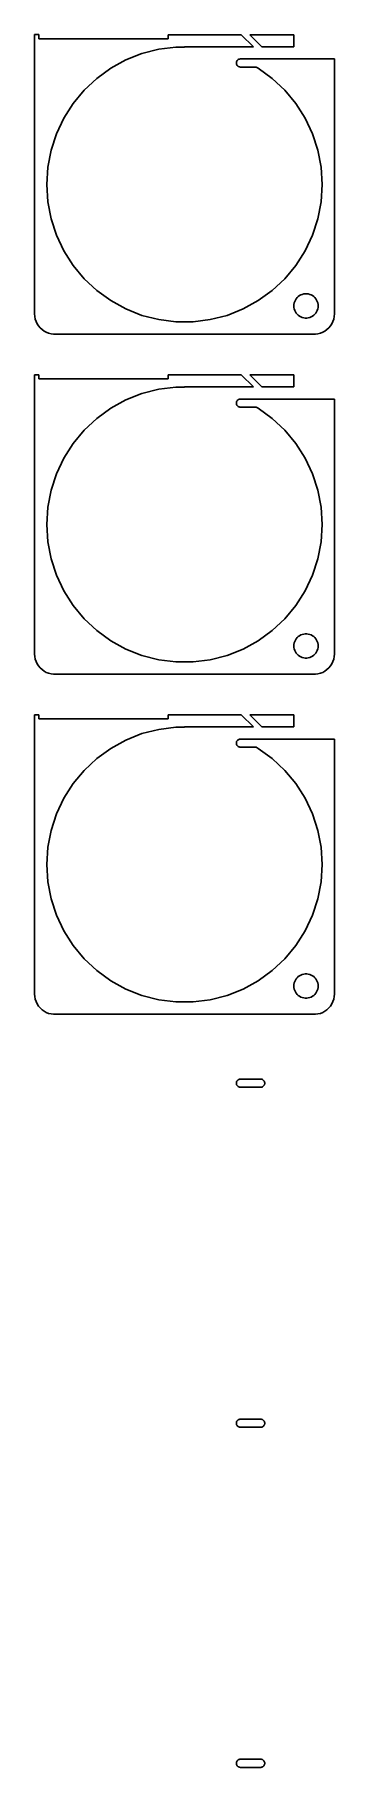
# Model space of a CAD drawing. Header units: metres. Extents: x -37 to 37, y 29 to 457.
import ezdxf

# ---------------------------------------------------------------- set-up
doc = ezdxf.new("R2010")
doc.units = ezdxf.units.M

msp = doc.modelspace()

# ---------------------------------------------------------------- linework, layer by layer
for p, q in [((-36, 457), (-37, 457)), ((-37, 457), (-37, 388)), ((-36, 456), (-36, 457)), ((-4, 456), (-36, 456)), ((-6.371, 453.398), (-2.1349, 453.933)), ((14.0099, 456.99), (-4, 456.99)), ((-4, 456.99), (-4, 456)), ((-2.1349, 453.933), (0, 453.933)), ((0, 453.933), (0, 454)), ((0, 454), (17, 454)), ((17, 454), (14.0099, 456.99)), ((27, 456.99), (16.1312, 456.99)), ((16.1312, 456.99), (19.1213, 454)), ((19.1213, 454), (27, 454)), ((27, 454), (27, 456.99)), ((-18.2181, 448.707), (-14.4765, 450.764)), ((-14.4765, 450.764), (-10.5066, 452.336)), ((-10.5066, 452.336), (-6.371, 453.398)), ((12.8189, 450.125), (12.811, 450)), ((12.811, 450), (12.8189, 449.875)), ((12.8424, 450.249), (12.8189, 450.125)), ((12.8189, 449.875), (12.8424, 449.751)), ((12.8812, 450.368), (12.8424, 450.249)), ((12.8424, 449.751), (12.8812, 449.632)), ((12.9347, 450.482), (12.8812, 450.368)), ((12.8812, 449.632), (12.9347, 449.518)), ((13.002, 450.588), (12.9347, 450.482)), ((12.9347, 449.518), (13.002, 449.412)), ((13.082, 450.685), (13.002, 450.588)), ((13.002, 449.412), (13.082, 449.315)), ((13.1736, 450.771), (13.082, 450.685)), ((13.2752, 450.844), (13.1736, 450.771)), ((13.3852, 450.905), (13.2752, 450.844)), ((13.502, 450.951), (13.3852, 450.905)), ((13.6236, 450.982), (13.502, 450.951)), ((13.7482, 450.998), (13.6236, 450.982)), ((14.561, 450.998), (13.7482, 450.998)), ((37, 451), (14.561, 451)), ((14.561, 451), (14.561, 450.998)), ((37, 388), (37, 451)), ((-24.7849, 443.275), (-21.6724, 446.197)), ((-21.6724, 446.197), (-18.2181, 448.707)), ((13.082, 449.315), (13.1736, 449.229)), ((13.1736, 449.229), (13.2752, 449.156)), ((13.2752, 449.156), (13.3852, 449.095)), ((13.3852, 449.095), (13.502, 449.049)), ((13.502, 449.049), (13.6236, 449.018)), ((13.6236, 449.018), (13.7482, 449.002)), ((13.7482, 449.002), (17.6818, 449.002)), ((17.6818, 449.002), (18.2181, 448.707)), ((18.2181, 448.707), (21.6724, 446.197)), ((21.6724, 446.197), (24.7849, 443.275)), ((-27.5066, 439.985), (-24.7849, 443.275)), ((24.7849, 443.275), (27.5066, 439.985)), ((-29.7944, 436.38), (-27.5066, 439.985)), ((27.5066, 439.985), (29.7944, 436.38)), ((-32.9318, 428.455), (-31.6124, 432.516)), ((-31.6124, 432.516), (-29.7944, 436.38)), ((29.7944, 436.38), (31.6124, 432.516)), ((31.6124, 432.516), (32.9318, 428.455)), ((-33.7319, 424.261), (-32.9318, 428.455)), ((32.9318, 428.455), (33.7319, 424.261)), ((-34, 420), (-33.7319, 424.261)), ((33.7319, 424.261), (34, 420)), ((-33.7319, 415.739), (-34, 420)), ((34, 420), (33.7319, 415.739)), ((-32.9318, 411.545), (-33.7319, 415.739)), ((33.7319, 415.739), (32.9318, 411.545)), ((-31.6124, 407.484), (-32.9318, 411.545)), ((32.9318, 411.545), (31.6124, 407.484)), ((-29.7944, 403.62), (-31.6124, 407.484)), ((31.6124, 407.484), (29.7944, 403.62)), ((-27.5066, 400.015), (-29.7944, 403.62)), ((29.7944, 403.62), (27.5066, 400.015)), ((-24.7849, 396.725), (-27.5066, 400.015)), ((27.5066, 400.015), (24.7849, 396.725)), ((-21.6724, 393.803), (-24.7849, 396.725)), ((-18.2181, 391.293), (-21.6724, 393.803)), ((21.6724, 393.803), (18.2181, 391.293)), ((24.7849, 396.725), (21.6724, 393.803)), ((-14.4765, 389.236), (-18.2181, 391.293)), ((18.2181, 391.293), (14.4765, 389.236)), ((27, 390), (27.0237, 390.376)), ((27.0237, 389.624), (27, 390)), ((27.0237, 390.376), (27.0942, 390.746)), ((27.0942, 389.254), (27.0237, 389.624)), ((27.0942, 390.746), (27.2107, 391.104)), ((27.2107, 391.104), (27.3711, 391.445)), ((27.3711, 391.445), (27.5729, 391.763)), ((27.5729, 391.763), (27.8131, 392.054)), ((27.8131, 392.054), (28.0877, 392.312)), ((28.0877, 392.312), (28.3925, 392.533)), ((28.3925, 392.533), (28.7227, 392.714)), ((28.7227, 392.714), (29.0729, 392.853)), ((29.0729, 392.853), (29.4379, 392.947)), ((29.4379, 392.947), (29.8116, 392.994)), ((29.8116, 392.994), (30.1884, 392.994)), ((30.1884, 392.994), (30.5621, 392.947)), ((30.5621, 392.947), (30.927, 392.853)), ((30.927, 392.853), (31.2773, 392.714)), ((31.2773, 392.714), (31.6075, 392.533)), ((31.6075, 392.533), (31.9123, 392.312)), ((31.9123, 392.312), (32.1869, 392.054)), ((32.1869, 392.054), (32.427, 391.763)), ((32.427, 391.763), (32.6289, 391.445)), ((32.6289, 391.445), (32.7893, 391.104)), ((32.7893, 391.104), (32.9057, 390.746)), ((32.9057, 390.746), (32.9763, 390.376)), ((32.9763, 389.624), (32.9057, 389.254)), ((32.9763, 390.376), (33, 390)), ((33, 390), (32.9763, 389.624)), ((-37, 388), (-36.9606, 387.373)), ((-36.9606, 387.373), (-36.8429, 386.757)), ((-36.8429, 386.757), (-36.6489, 386.159)), ((-36.6489, 386.159), (-36.3815, 385.591)), ((-36.3815, 385.591), (-36.0451, 385.061)), ((-10.5066, 387.664), (-14.4765, 389.236)), ((-6.371, 386.602), (-10.5066, 387.664)), ((-2.1349, 386.067), (-6.371, 386.602)), ((2.1349, 386.067), (-2.1349, 386.067)), ((6.371, 386.602), (2.1349, 386.067)), ((10.5066, 387.664), (6.371, 386.602)), ((14.4765, 389.236), (10.5066, 387.664)), ((27.2107, 388.896), (27.0942, 389.254)), ((27.3711, 388.555), (27.2107, 388.896)), ((27.5729, 388.237), (27.3711, 388.555)), ((27.8131, 387.946), (27.5729, 388.237)), ((28.0877, 387.688), (27.8131, 387.946)), ((28.3925, 387.467), (28.0877, 387.688)), ((28.7227, 387.286), (28.3925, 387.467)), ((29.0729, 387.147), (28.7227, 387.286)), ((29.4379, 387.053), (29.0729, 387.147)), ((29.8116, 387.006), (29.4379, 387.053)), ((30.1884, 387.006), (29.8116, 387.006)), ((30.5621, 387.053), (30.1884, 387.006)), ((30.927, 387.147), (30.5621, 387.053)), ((31.2773, 387.286), (30.927, 387.147)), ((31.6075, 387.467), (31.2773, 387.286)), ((31.9123, 387.688), (31.6075, 387.467)), ((32.1869, 387.946), (31.9123, 387.688)), ((32.427, 388.237), (32.1869, 387.946)), ((32.6289, 388.555), (32.427, 388.237)), ((32.7893, 388.896), (32.6289, 388.555)), ((32.9057, 389.254), (32.7893, 388.896)), ((36.0451, 385.061), (36.3815, 385.591)), ((36.3815, 385.591), (36.6489, 386.159)), ((36.6489, 386.159), (36.8429, 386.757)), ((36.8429, 386.757), (36.9606, 387.373)), ((36.9606, 387.373), (37, 388)), ((-36.0451, 385.061), (-35.6448, 384.577)), ((-35.6448, 384.577), (-35.1871, 384.147)), ((-35.1871, 384.147), (-34.6791, 383.778)), ((-34.6791, 383.778), (-34.1289, 383.476)), ((-34.1289, 383.476), (-33.5451, 383.245)), ((-33.5451, 383.245), (-32.9369, 383.089)), ((-32.9369, 383.089), (-32.3139, 383.01)), ((-32.3139, 383.01), (32.3139, 383.01)), ((32.3139, 383.01), (32.9369, 383.089)), ((32.9369, 383.089), (33.5451, 383.245)), ((33.5451, 383.245), (34.1289, 383.476)), ((34.1289, 383.476), (34.6791, 383.778)), ((34.6791, 383.778), (35.1871, 384.147)), ((35.1871, 384.147), (35.6448, 384.577)), ((35.6448, 384.577), (36.0451, 385.061)), ((-36, 373), (-37, 373)), ((-37, 373), (-37, 304)), ((-36, 372), (-36, 373)), ((14.0099, 372.99), (-4, 372.99)), ((-4, 372.99), (-4, 372)), ((17, 370), (14.0099, 372.99)), ((27, 372.99), (16.1312, 372.99)), ((16.1312, 372.99), (19.1213, 370)), ((27, 370), (27, 372.99)), ((-4, 372), (-36, 372)), ((-14.4765, 366.764), (-10.5066, 368.336)), ((-10.5066, 368.336), (-6.371, 369.398)), ((-6.371, 369.398), (-2.1349, 369.933)), ((-2.1349, 369.933), (0, 369.933)), ((0, 369.933), (0, 370)), ((0, 370), (17, 370)), ((19.1213, 370), (27, 370)), ((-21.6724, 362.197), (-18.2181, 364.707)), ((-18.2181, 364.707), (-14.4765, 366.764)), ((12.8189, 366.125), (12.811, 366)), ((12.811, 366), (12.8189, 365.875)), ((12.8424, 366.249), (12.8189, 366.125)), ((12.8189, 365.875), (12.8424, 365.751)), ((12.8812, 366.368), (12.8424, 366.249)), ((12.8424, 365.751), (12.8812, 365.632)), ((12.9347, 366.482), (12.8812, 366.368)), ((12.8812, 365.632), (12.9347, 365.518)), ((13.002, 366.588), (12.9347, 366.482)), ((12.9347, 365.518), (13.002, 365.412)), ((13.082, 366.685), (13.002, 366.588)), ((13.002, 365.412), (13.082, 365.315)), ((13.1736, 366.771), (13.082, 366.685)), ((13.082, 365.315), (13.1736, 365.229)), ((13.2752, 366.844), (13.1736, 366.771)), ((13.1736, 365.229), (13.2752, 365.156)), ((13.3852, 366.905), (13.2752, 366.844)), ((13.2752, 365.156), (13.3852, 365.095)), ((13.502, 366.951), (13.3852, 366.905)), ((13.3852, 365.095), (13.502, 365.049)), ((13.6236, 366.982), (13.502, 366.951)), ((13.502, 365.049), (13.6236, 365.018)), ((13.7482, 366.998), (13.6236, 366.982)), ((13.6236, 365.018), (13.7482, 365.002)), ((14.561, 366.998), (13.7482, 366.998)), ((13.7482, 365.002), (17.6818, 365.002)), ((37, 367), (14.561, 367)), ((14.561, 367), (14.561, 366.998)), ((17.6818, 365.002), (18.2181, 364.707)), ((18.2181, 364.707), (21.6724, 362.197)), ((37, 304), (37, 367)), ((-24.7849, 359.275), (-21.6724, 362.197)), ((21.6724, 362.197), (24.7849, 359.275)), ((-29.7944, 352.38), (-27.5066, 355.985)), ((-27.5066, 355.985), (-24.7849, 359.275)), ((24.7849, 359.275), (27.5066, 355.985)), ((27.5066, 355.985), (29.7944, 352.38)), ((-31.6124, 348.516), (-29.7944, 352.38)), ((29.7944, 352.38), (31.6124, 348.516)), ((-32.9318, 344.455), (-31.6124, 348.516)), ((31.6124, 348.516), (32.9318, 344.455)), ((-33.7319, 340.261), (-32.9318, 344.455)), ((32.9318, 344.455), (33.7319, 340.261)), ((-34, 336), (-33.7319, 340.261)), ((33.7319, 340.261), (34, 336)), ((-33.7319, 331.739), (-34, 336)), ((34, 336), (33.7319, 331.739)), ((-32.9318, 327.545), (-33.7319, 331.739)), ((33.7319, 331.739), (32.9318, 327.545)), ((-31.6124, 323.484), (-32.9318, 327.545)), ((32.9318, 327.545), (31.6124, 323.484)), ((-29.7944, 319.62), (-31.6124, 323.484)), ((31.6124, 323.484), (29.7944, 319.62)), ((-27.5066, 316.015), (-29.7944, 319.62)), ((29.7944, 319.62), (27.5066, 316.015)), ((-24.7849, 312.725), (-27.5066, 316.015)), ((-21.6724, 309.803), (-24.7849, 312.725)), ((24.7849, 312.725), (21.6724, 309.803)), ((27.5066, 316.015), (24.7849, 312.725)), ((-18.2181, 307.293), (-21.6724, 309.803)), ((21.6724, 309.803), (18.2181, 307.293)), ((27.8131, 308.054), (28.0877, 308.312)), ((28.0877, 308.312), (28.3925, 308.533)), ((28.3925, 308.533), (28.7227, 308.714)), ((28.7227, 308.714), (29.0729, 308.853)), ((29.0729, 308.853), (29.4379, 308.947)), ((29.4379, 308.947), (29.8116, 308.994)), ((29.8116, 308.994), (30.1884, 308.994)), ((30.1884, 308.994), (30.5621, 308.947)), ((30.5621, 308.947), (30.927, 308.853)), ((30.927, 308.853), (31.2773, 308.714)), ((31.2773, 308.714), (31.6075, 308.533)), ((31.6075, 308.533), (31.9123, 308.312)), ((31.9123, 308.312), (32.1869, 308.054)), ((-37, 304), (-36.9606, 303.373)), ((-14.4765, 305.236), (-18.2181, 307.293)), ((-10.5066, 303.664), (-14.4765, 305.236)), ((14.4765, 305.236), (10.5066, 303.664)), ((18.2181, 307.293), (14.4765, 305.236)), ((27, 306), (27.0237, 306.376)), ((27.0237, 305.624), (27, 306)), ((27.0237, 306.376), (27.0942, 306.746)), ((27.0942, 305.254), (27.0237, 305.624)), ((27.0942, 306.746), (27.2107, 307.104)), ((27.2107, 304.896), (27.0942, 305.254)), ((27.2107, 307.104), (27.3711, 307.445)), ((27.3711, 304.555), (27.2107, 304.896)), ((27.3711, 307.445), (27.5729, 307.763)), ((27.5729, 304.237), (27.3711, 304.555)), ((27.5729, 307.763), (27.8131, 308.054)), ((27.8131, 303.946), (27.5729, 304.237)), ((28.0877, 303.688), (27.8131, 303.946)), ((32.1869, 303.946), (31.9123, 303.688)), ((32.1869, 308.054), (32.427, 307.763)), ((32.427, 304.237), (32.1869, 303.946)), ((32.427, 307.763), (32.6289, 307.445)), ((32.6289, 304.555), (32.427, 304.237)), ((32.6289, 307.445), (32.7893, 307.104)), ((32.7893, 304.896), (32.6289, 304.555)), ((32.7893, 307.104), (32.9057, 306.746)), ((32.9057, 305.254), (32.7893, 304.896)), ((32.9057, 306.746), (32.9763, 306.376)), ((32.9763, 305.624), (32.9057, 305.254)), ((32.9763, 306.376), (33, 306)), ((33, 306), (32.9763, 305.624)), ((36.9606, 303.373), (37, 304)), ((-36.9606, 303.373), (-36.8429, 302.757)), ((-36.8429, 302.757), (-36.6489, 302.159)), ((-36.6489, 302.159), (-36.3815, 301.591)), ((-36.3815, 301.591), (-36.0451, 301.061)), ((-36.0451, 301.061), (-35.6448, 300.577)), ((-35.6448, 300.577), (-35.1871, 300.147)), ((-35.1871, 300.147), (-34.6791, 299.778)), ((-34.6791, 299.778), (-34.1289, 299.476)), ((-6.371, 302.602), (-10.5066, 303.664)), ((-2.1349, 302.067), (-6.371, 302.602)), ((2.1349, 302.067), (-2.1349, 302.067)), ((6.371, 302.602), (2.1349, 302.067)), ((10.5066, 303.664), (6.371, 302.602)), ((28.3925, 303.467), (28.0877, 303.688)), ((28.7227, 303.286), (28.3925, 303.467)), ((29.0729, 303.147), (28.7227, 303.286)), ((29.4379, 303.053), (29.0729, 303.147)), ((29.8116, 303.006), (29.4379, 303.053)), ((30.1884, 303.006), (29.8116, 303.006)), ((30.5621, 303.053), (30.1884, 303.006)), ((30.927, 303.147), (30.5621, 303.053)), ((31.2773, 303.286), (30.927, 303.147)), ((31.6075, 303.467), (31.2773, 303.286)), ((31.9123, 303.688), (31.6075, 303.467)), ((34.1289, 299.476), (34.6791, 299.778)), ((34.6791, 299.778), (35.1871, 300.147)), ((35.1871, 300.147), (35.6448, 300.577)), ((35.6448, 300.577), (36.0451, 301.061)), ((36.0451, 301.061), (36.3815, 301.591)), ((36.3815, 301.591), (36.6489, 302.159)), ((36.6489, 302.159), (36.8429, 302.757)), ((36.8429, 302.757), (36.9606, 303.373)), ((-34.1289, 299.476), (-33.5451, 299.245)), ((-33.5451, 299.245), (-32.9369, 299.089)), ((-32.9369, 299.089), (-32.3139, 299.01)), ((-32.3139, 299.01), (32.3139, 299.01)), ((32.3139, 299.01), (32.9369, 299.089)), ((32.9369, 299.089), (33.5451, 299.245)), ((33.5451, 299.245), (34.1289, 299.476)), ((-36, 289), (-37, 289)), ((-37, 289), (-37, 220)), ((-36, 288), (-36, 289)), ((-4, 288), (-36, 288)), ((14.0099, 288.99), (-4, 288.99)), ((-4, 288.99), (-4, 288)), ((17, 286), (14.0099, 288.99)), ((27, 288.99), (16.1312, 288.99)), ((16.1312, 288.99), (19.1213, 286)), ((27, 286), (27, 288.99)), ((-18.2181, 280.707), (-14.4765, 282.764)), ((-14.4765, 282.764), (-10.5066, 284.336)), ((-10.5066, 284.336), (-6.371, 285.398)), ((-6.371, 285.398), (-2.1349, 285.933)), ((-2.1349, 285.933), (0, 285.933)), ((0, 285.933), (0, 286)), ((0, 286), (17, 286)), ((12.9347, 282.482), (12.8812, 282.368)), ((13.002, 282.588), (12.9347, 282.482)), ((13.082, 282.685), (13.002, 282.588)), ((13.1736, 282.771), (13.082, 282.685)), ((13.2752, 282.844), (13.1736, 282.771)), ((13.3852, 282.905), (13.2752, 282.844)), ((13.502, 282.951), (13.3852, 282.905)), ((13.6236, 282.982), (13.502, 282.951)), ((13.7482, 282.998), (13.6236, 282.982)), ((14.561, 282.998), (13.7482, 282.998)), ((37, 283), (14.561, 283)), ((14.561, 283), (14.561, 282.998)), ((19.1213, 286), (27, 286)), ((37, 220), (37, 283)), ((-21.6724, 278.197), (-18.2181, 280.707)), ((12.8189, 282.125), (12.811, 282)), ((12.811, 282), (12.8189, 281.875)), ((12.8424, 282.249), (12.8189, 282.125)), ((12.8189, 281.875), (12.8424, 281.751)), ((12.8812, 282.368), (12.8424, 282.249)), ((12.8424, 281.751), (12.8812, 281.632)), ((12.8812, 281.632), (12.9347, 281.518)), ((12.9347, 281.518), (13.002, 281.412)), ((13.002, 281.412), (13.082, 281.315)), ((13.082, 281.315), (13.1736, 281.229)), ((13.1736, 281.229), (13.2752, 281.156)), ((13.2752, 281.156), (13.3852, 281.095)), ((13.3852, 281.095), (13.502, 281.049)), ((13.502, 281.049), (13.6236, 281.018)), ((13.6236, 281.018), (13.7482, 281.002)), ((13.7482, 281.002), (17.6818, 281.002)), ((17.6818, 281.002), (18.2181, 280.707)), ((18.2181, 280.707), (21.6724, 278.197)), ((-27.5066, 271.985), (-24.7849, 275.275)), ((-24.7849, 275.275), (-21.6724, 278.197)), ((21.6724, 278.197), (24.7849, 275.275)), ((24.7849, 275.275), (27.5066, 271.985)), ((-29.7944, 268.38), (-27.5066, 271.985)), ((27.5066, 271.985), (29.7944, 268.38)), ((-31.6124, 264.516), (-29.7944, 268.38)), ((29.7944, 268.38), (31.6124, 264.516)), ((-32.9318, 260.455), (-31.6124, 264.516)), ((31.6124, 264.516), (32.9318, 260.455)), ((-33.7319, 256.261), (-32.9318, 260.455)), ((32.9318, 260.455), (33.7319, 256.261)), ((-34, 252), (-33.7319, 256.261)), ((33.7319, 256.261), (34, 252)), ((-33.7319, 247.739), (-34, 252)), ((34, 252), (33.7319, 247.739)), ((-32.9318, 243.545), (-33.7319, 247.739)), ((33.7319, 247.739), (32.9318, 243.545)), ((-31.6124, 239.484), (-32.9318, 243.545)), ((32.9318, 243.545), (31.6124, 239.484)), ((-29.7944, 235.62), (-31.6124, 239.484)), ((-27.5066, 232.015), (-29.7944, 235.62)), ((29.7944, 235.62), (27.5066, 232.015)), ((31.6124, 239.484), (29.7944, 235.62)), ((-24.7849, 228.725), (-27.5066, 232.015)), ((27.5066, 232.015), (24.7849, 228.725)), ((-21.6724, 225.803), (-24.7849, 228.725)), ((24.7849, 228.725), (21.6724, 225.803)), ((-18.2181, 223.293), (-21.6724, 225.803)), ((-14.4765, 221.236), (-18.2181, 223.293)), ((18.2181, 223.293), (14.4765, 221.236)), ((21.6724, 225.803), (18.2181, 223.293)), ((27.0237, 222.376), (27.0942, 222.746)), ((27.0942, 222.746), (27.2107, 223.104)), ((27.2107, 223.104), (27.3711, 223.445)), ((27.3711, 223.445), (27.5729, 223.763)), ((27.5729, 223.763), (27.8131, 224.054)), ((27.8131, 224.054), (28.0877, 224.312)), ((28.0877, 224.312), (28.3925, 224.533)), ((28.3925, 224.533), (28.7227, 224.714)), ((28.7227, 224.714), (29.0729, 224.853)), ((29.0729, 224.853), (29.4379, 224.947)), ((29.4379, 224.947), (29.8116, 224.994)), ((29.8116, 224.994), (30.1884, 224.994)), ((30.1884, 224.994), (30.5621, 224.947)), ((30.5621, 224.947), (30.927, 224.853)), ((30.927, 224.853), (31.2773, 224.714)), ((31.2773, 224.714), (31.6075, 224.533)), ((31.6075, 224.533), (31.9123, 224.312)), ((31.9123, 224.312), (32.1869, 224.054)), ((32.1869, 224.054), (32.427, 223.763)), ((32.427, 223.763), (32.6289, 223.445)), ((32.6289, 223.445), (32.7893, 223.104)), ((32.7893, 223.104), (32.9057, 222.746)), ((32.9057, 222.746), (32.9763, 222.376)), ((-37, 220), (-36.9606, 219.373)), ((-36.9606, 219.373), (-36.8429, 218.757)), ((-36.8429, 218.757), (-36.6489, 218.159)), ((-10.5066, 219.664), (-14.4765, 221.236)), ((-6.371, 218.602), (-10.5066, 219.664)), ((-2.1349, 218.067), (-6.371, 218.602)), ((6.371, 218.602), (2.1349, 218.067)), ((10.5066, 219.664), (6.371, 218.602)), ((14.4765, 221.236), (10.5066, 219.664)), ((27, 222), (27.0237, 222.376)), ((27.0237, 221.624), (27, 222)), ((27.0942, 221.254), (27.0237, 221.624)), ((27.2107, 220.896), (27.0942, 221.254)), ((27.3711, 220.555), (27.2107, 220.896)), ((27.5729, 220.237), (27.3711, 220.555)), ((27.8131, 219.946), (27.5729, 220.237)), ((28.0877, 219.688), (27.8131, 219.946)), ((28.3925, 219.467), (28.0877, 219.688)), ((28.7227, 219.286), (28.3925, 219.467)), ((29.0729, 219.147), (28.7227, 219.286)), ((29.4379, 219.053), (29.0729, 219.147)), ((29.8116, 219.006), (29.4379, 219.053)), ((30.1884, 219.006), (29.8116, 219.006)), ((30.5621, 219.053), (30.1884, 219.006)), ((30.927, 219.147), (30.5621, 219.053)), ((31.2773, 219.286), (30.927, 219.147)), ((31.6075, 219.467), (31.2773, 219.286)), ((31.9123, 219.688), (31.6075, 219.467)), ((32.1869, 219.946), (31.9123, 219.688)), ((32.427, 220.237), (32.1869, 219.946)), ((32.6289, 220.555), (32.427, 220.237)), ((32.7893, 220.896), (32.6289, 220.555)), ((32.9057, 221.254), (32.7893, 220.896)), ((32.9763, 221.624), (32.9057, 221.254)), ((32.9763, 222.376), (33, 222)), ((33, 222), (32.9763, 221.624)), ((36.6489, 218.159), (36.8429, 218.757)), ((36.8429, 218.757), (36.9606, 219.373)), ((36.9606, 219.373), (37, 220)), ((-36.6489, 218.159), (-36.3815, 217.591)), ((-36.3815, 217.591), (-36.0451, 217.061)), ((-36.0451, 217.061), (-35.6448, 216.577)), ((-35.6448, 216.577), (-35.1871, 216.147)), ((-35.1871, 216.147), (-34.6791, 215.778)), ((-34.6791, 215.778), (-34.1289, 215.476)), ((-34.1289, 215.476), (-33.5451, 215.245)), ((-33.5451, 215.245), (-32.9369, 215.089)), ((-32.9369, 215.089), (-32.3139, 215.01)), ((-32.3139, 215.01), (32.3139, 215.01)), ((2.1349, 218.067), (-2.1349, 218.067)), ((32.3139, 215.01), (32.9369, 215.089)), ((32.9369, 215.089), (33.5451, 215.245)), ((33.5451, 215.245), (34.1289, 215.476)), ((34.1289, 215.476), (34.6791, 215.778)), ((34.6791, 215.778), (35.1871, 216.147)), ((35.1871, 216.147), (35.6448, 216.577)), ((35.6448, 216.577), (36.0451, 217.061)), ((36.0451, 217.061), (36.3815, 217.591)), ((36.3815, 217.591), (36.6489, 218.159)), ((12.8189, 198.125), (12.811, 198)), ((12.811, 198), (12.8189, 197.875)), ((12.8424, 198.249), (12.8189, 198.125)), ((12.8189, 197.875), (12.8424, 197.751)), ((12.8812, 198.368), (12.8424, 198.249)), ((12.8424, 197.751), (12.8812, 197.632)), ((12.9347, 198.482), (12.8812, 198.368)), ((12.8812, 197.632), (12.9347, 197.518)), ((13.002, 198.588), (12.9347, 198.482)), ((12.9347, 197.518), (13.002, 197.412)), ((13.082, 198.685), (13.002, 198.588)), ((13.002, 197.412), (13.082, 197.315)), ((13.1736, 198.771), (13.082, 198.685)), ((13.082, 197.315), (13.1736, 197.229)), ((13.2752, 198.844), (13.1736, 198.771)), ((13.1736, 197.229), (13.2752, 197.156)), ((13.3852, 198.905), (13.2752, 198.844)), ((13.2752, 197.156), (13.3852, 197.095)), ((13.502, 198.951), (13.3852, 198.905)), ((13.3852, 197.095), (13.502, 197.049)), ((13.6236, 198.982), (13.502, 198.951)), ((13.502, 197.049), (13.6236, 197.018)), ((13.7482, 198.998), (13.6236, 198.982)), ((13.6236, 197.018), (13.7482, 197.002)), ((18.8738, 198.998), (13.7482, 198.998)), ((13.7482, 197.002), (18.8738, 197.002)), ((18.9984, 198.982), (18.8738, 198.998)), ((18.8738, 197.002), (18.9984, 197.018)), ((19.12, 198.951), (18.9984, 198.982)), ((18.9984, 197.018), (19.12, 197.049)), ((19.2368, 198.905), (19.12, 198.951)), ((19.12, 197.049), (19.2368, 197.095)), ((19.3468, 198.844), (19.2368, 198.905)), ((19.2368, 197.095), (19.3468, 197.156)), ((19.4484, 198.771), (19.3468, 198.844)), ((19.3468, 197.156), (19.4484, 197.229)), ((19.54, 198.685), (19.4484, 198.771)), ((19.4484, 197.229), (19.54, 197.315)), ((19.62, 198.588), (19.54, 198.685)), ((19.54, 197.315), (19.62, 197.412)), ((19.6873, 198.482), (19.62, 198.588)), ((19.62, 197.412), (19.6873, 197.518)), ((19.7408, 198.368), (19.6873, 198.482)), ((19.6873, 197.518), (19.7408, 197.632)), ((19.7796, 198.249), (19.7408, 198.368)), ((19.7408, 197.632), (19.7796, 197.751)), ((19.8031, 198.125), (19.7796, 198.249)), ((19.7796, 197.751), (19.8031, 197.875)), ((19.811, 198), (19.8031, 198.125)), ((19.8031, 197.875), (19.811, 198)), ((12.8189, 114.125), (12.811, 114)), ((12.811, 114), (12.8189, 113.875)), ((12.8424, 114.249), (12.8189, 114.125)), ((12.8189, 113.875), (12.8424, 113.751)), ((12.8812, 114.368), (12.8424, 114.249)), ((12.8424, 113.751), (12.8812, 113.632)), ((12.9347, 114.482), (12.8812, 114.368)), ((12.8812, 113.632), (12.9347, 113.518)), ((13.002, 114.588), (12.9347, 114.482)), ((12.9347, 113.518), (13.002, 113.412)), ((13.082, 114.685), (13.002, 114.588)), ((13.002, 113.412), (13.082, 113.315)), ((13.1736, 114.771), (13.082, 114.685)), ((13.082, 113.315), (13.1736, 113.229)), ((13.2752, 114.844), (13.1736, 114.771)), ((13.1736, 113.229), (13.2752, 113.156)), ((13.3852, 114.905), (13.2752, 114.844)), ((13.2752, 113.156), (13.3852, 113.095)), ((13.502, 114.951), (13.3852, 114.905)), ((13.3852, 113.095), (13.502, 113.049)), ((13.6236, 114.982), (13.502, 114.951)), ((13.502, 113.049), (13.6236, 113.018)), ((13.7482, 114.998), (13.6236, 114.982)), ((13.6236, 113.018), (13.7482, 113.002)), ((18.8738, 114.998), (13.7482, 114.998)), ((13.7482, 113.002), (18.8738, 113.002)), ((18.9984, 114.982), (18.8738, 114.998)), ((18.8738, 113.002), (18.9984, 113.018)), ((19.12, 114.951), (18.9984, 114.982)), ((18.9984, 113.018), (19.12, 113.049)), ((19.2368, 114.905), (19.12, 114.951)), ((19.12, 113.049), (19.2368, 113.095)), ((19.3468, 114.844), (19.2368, 114.905)), ((19.2368, 113.095), (19.3468, 113.156)), ((19.4484, 114.771), (19.3468, 114.844)), ((19.3468, 113.156), (19.4484, 113.229)), ((19.54, 114.685), (19.4484, 114.771)), ((19.4484, 113.229), (19.54, 113.315)), ((19.62, 114.588), (19.54, 114.685)), ((19.54, 113.315), (19.62, 113.412)), ((19.6873, 114.482), (19.62, 114.588)), ((19.62, 113.412), (19.6873, 113.518)), ((19.7408, 114.368), (19.6873, 114.482)), ((19.6873, 113.518), (19.7408, 113.632)), ((19.7796, 114.249), (19.7408, 114.368)), ((19.7408, 113.632), (19.7796, 113.751)), ((19.8031, 114.125), (19.7796, 114.249)), ((19.7796, 113.751), (19.8031, 113.875)), ((19.811, 114), (19.8031, 114.125)), ((19.8031, 113.875), (19.811, 114)), ((12.8189, 30.1253), (12.811, 30)), ((12.811, 30), (12.8189, 29.8747)), ((12.8424, 30.2487), (12.8189, 30.1253)), ((12.8812, 30.3681), (12.8424, 30.2487)), ((12.9347, 30.4818), (12.8812, 30.3681)), ((13.002, 30.5878), (12.9347, 30.4818)), ((13.082, 30.6845), (13.002, 30.5878)), ((13.1736, 30.7705), (13.082, 30.6845)), ((13.2752, 30.8443), (13.1736, 30.7705)), ((13.3852, 30.9048), (13.2752, 30.8443)), ((13.502, 30.951), (13.3852, 30.9048)), ((13.6236, 30.9823), (13.502, 30.951)), ((13.7482, 30.998), (13.6236, 30.9823)), ((18.8738, 30.998), (13.7482, 30.998)), ((18.9984, 30.9823), (18.8738, 30.998)), ((19.12, 30.951), (18.9984, 30.9823)), ((19.2368, 30.9048), (19.12, 30.951)), ((19.3468, 30.8443), (19.2368, 30.9048)), ((19.4484, 30.7705), (19.3468, 30.8443)), ((19.54, 30.6845), (19.4484, 30.7705)), ((19.62, 30.5878), (19.54, 30.6845)), ((19.6873, 30.4818), (19.62, 30.5878)), ((19.7408, 30.3681), (19.6873, 30.4818)), ((19.7796, 30.2487), (19.7408, 30.3681)), ((19.8031, 30.1253), (19.7796, 30.2487)), ((19.811, 30), (19.8031, 30.1253)), ((19.8031, 29.8747), (19.811, 30)), ((12.8189, 29.8747), (12.8424, 29.7513)), ((12.8424, 29.7513), (12.8812, 29.6319)), ((12.8812, 29.6319), (12.9347, 29.5182)), ((12.9347, 29.5182), (13.002, 29.4122)), ((13.002, 29.4122), (13.082, 29.3154)), ((13.082, 29.3154), (13.1736, 29.2295)), ((13.1736, 29.2295), (13.2752, 29.1557)), ((13.2752, 29.1557), (13.3852, 29.0952)), ((13.3852, 29.0952), (13.502, 29.0489)), ((13.502, 29.0489), (13.6236, 29.0177)), ((13.6236, 29.0177), (13.7482, 29.002)), ((13.7482, 29.002), (18.8738, 29.002)), ((18.8738, 29.002), (18.9984, 29.0177)), ((18.9984, 29.0177), (19.12, 29.0489)), ((19.12, 29.0489), (19.2368, 29.0952)), ((19.2368, 29.0952), (19.3468, 29.1557)), ((19.3468, 29.1557), (19.4484, 29.2295)), ((19.4484, 29.2295), (19.54, 29.3154)), ((19.54, 29.3154), (19.62, 29.4122)), ((19.62, 29.4122), (19.6873, 29.5182)), ((19.6873, 29.5182), (19.7408, 29.6319)), ((19.7408, 29.6319), (19.7796, 29.7513)), ((19.7796, 29.7513), (19.8031, 29.8747))]:
    msp.add_line(p, q)

doc.saveas('drawing.dxf')
